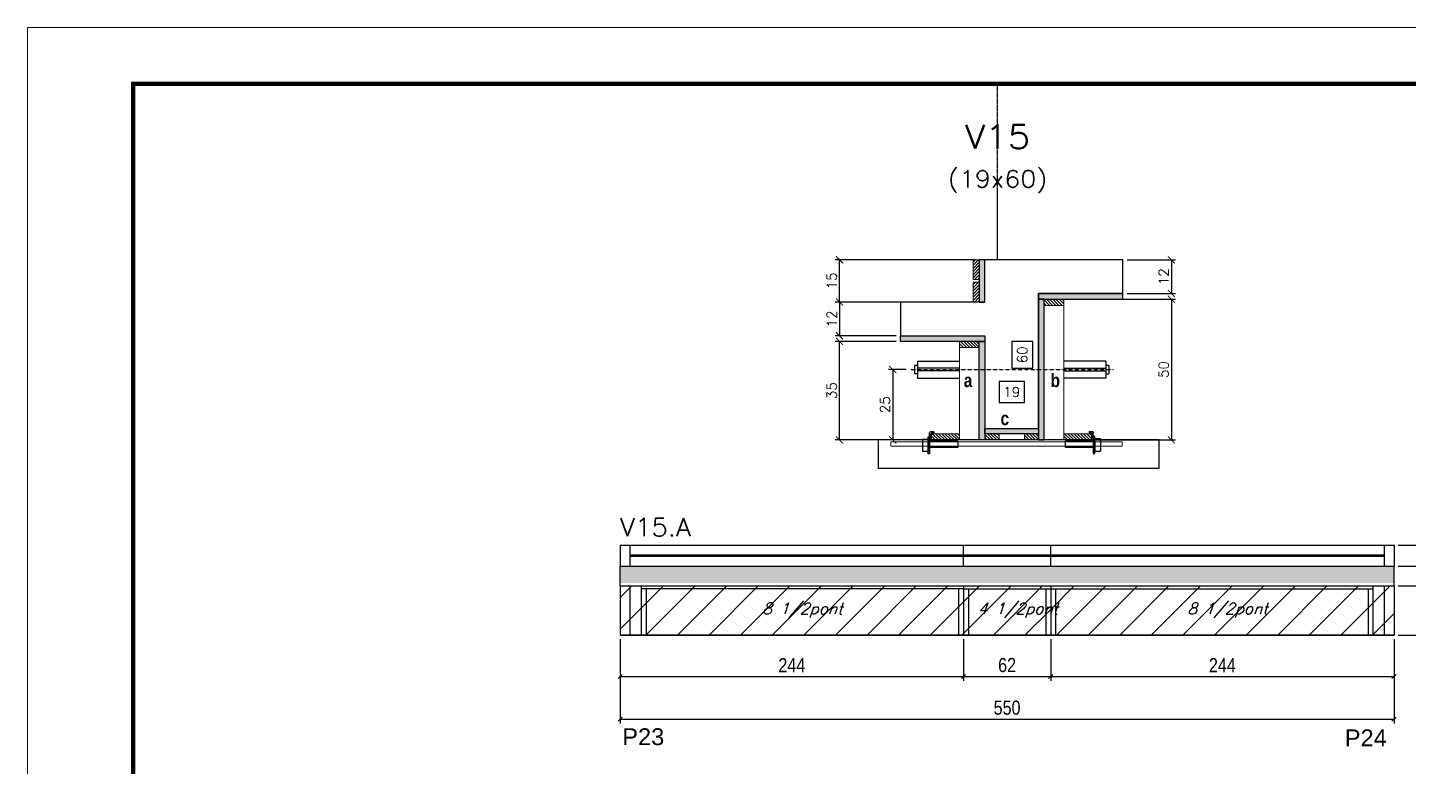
# Model space of a CAD drawing. Extents: x -10448 to -1189, y -11772 to 17235.
# Drawn here: x -8850 to -7868, y 10576 to 11101 of the extents above; entities that cross this region are included whole.
import ezdxf
from ezdxf.enums import TextEntityAlignment as Align

# ---------------------------------------------------------------- set-up
doc = ezdxf.new("R2010")
doc.units = 0
doc.linetypes.add('DASHED', pattern=[0.75, 0.5, -0.25])
doc.linetypes.add('HIDDEN', pattern=[0.375, 0.25, -0.125])
for name, color, linetype in [('5', 5, 'Continuous'), ('barrote', 251, 'Continuous'), ('COTA', 241, 'Continuous'), ('Cota Seção (2x)', 4, 'Continuous'), ('detalhes', 4, 'Continuous'), ('Painéis', 200, 'Continuous'), ('presilha', 1, 'Continuous'), ('Reaproveitamento', 251, 'Continuous'), ('SARR_2.2x7', 40, 'Continuous'), ('SARR_3.5x7', 81, 'Continuous'), ('TENSOR', 3, 'Continuous'), ('texto', 7, 'Continuous'), ('Texto de Titulo', 7, 'Continuous'), ('Texto Qtd Sarr', 242, 'Continuous')]:
    doc.layers.add(name, color=color, linetype=linetype)
for name, color, linetype, lineweight in [('CONCRETO', 251, 'Continuous', 25), ('Folhas', 255, 'Continuous', 9), ('Hachura', 251, 'Continuous', 9), ('Madeira', 126, 'Continuous', 18), ('SARRAFO DE PRESSAO', 251, 'DASHED', 9), ('SCO-___-LAJ', 2, 'Continuous', 0), ('Texto Seção', 7, 'Continuous', 15)]:
    doc.layers.add(name, color=color, linetype=linetype, lineweight=lineweight)
doc.styles.add('COTA TECNICA', font='techl___.ttf', dxfattribs={"height": 10})
doc.styles.add('COTA TECNICA-50', font='techl___.ttf', dxfattribs={"height": 9})
doc.styles.add('REGUA-120', font='ROMANS.shx', dxfattribs={"height": 15})
doc.styles.add('Romans', font='romans.shx')
doc.styles.get("Standard").update_dxf_attribs({"font": 'arial.ttf'})
doc.styles.add('TECNICA', font='techb___.ttf', dxfattribs={"height": 10})
doc.dimstyles.new('COTA PAINEL-50', dxfattribs={"dimtxt": 9, "dimasz": 3, "dimexe": 3, "dimexo": 3, "dimgap": 3, "dimtad": 1, "dimdec": 1, "dimzin": 12, "dimdsep": 46, "dimtxsty": 'COTA TECNICA-50', "dimblk1": 'OBLIQUE', "dimblk2": 'OBLIQUE', "dimsah": 1, "dimcen": 0.9, "dimclrd": 4, "dimclre": 4, "dimclrt": 240, "dimadec": 1, "dimazin": 3, "dimtfac": 1, "dimtdec": 1, "dimtmove": 0, "dimatfit": 3, "dimfxl": 1, "dimtolj": 1, "dimtzin": 12, "dimarcsym": 0})
doc.dimstyles.new('Cota Seção (2x)', dxfattribs={"dimtxt": 7, "dimasz": 5, "dimexe": 3, "dimexo": 3, "dimgap": 2, "dimtad": 3, "dimdec": 1, "dimlfac": 0.5, "dimzin": 12, "dimdsep": 46, "dimtxsty": 'Romans', "dimblk": 'ARCHTICK', "dimcen": 0, "dimclrd": 4, "dimclre": 4, "dimclrt": 1, "dimadec": 1, "dimazin": 3, "dimtfac": 1, "dimtdec": 1, "dimtmove": 0, "dimatfit": 3, "dimldrblk": 'OBLIQUE', "dimfxl": 1, "dimtolj": 1, "dimtzin": 12, "dimarcsym": 0})
doc.dimstyles.new('Cota Seção interna', dxfattribs={"dimtxt": 7, "dimasz": 6, "dimexe": 0.18, "dimexo": 2, "dimgap": -4, "dimtad": 3, "dimdec": 1, "dimlfac": 0.5, "dimzin": 12, "dimdsep": 46, "dimtxsty": 'Romans', "dimblk": 'ARCHTICK', "dimcen": 0.09, "dimse1": 1, "dimse2": 1, "dimsd1": 1, "dimsd2": 1, "dimclrd": 180, "dimclre": 5, "dimclrt": 1, "dimadec": 0, "dimazin": 3, "dimtfac": 1, "dimtdec": 1, "dimtofl": 0, "dimtmove": 0, "dimatfit": 3, "dimldrblk": 'ARCHTICK', "dimfxl": 1, "dimtolj": 1, "dimtzin": 0, "dimarcsym": 0})
doc.dimstyles.new('PAINEL', dxfattribs={"dimtxt": 10, "dimasz": 3, "dimexe": 3, "dimexo": 3, "dimgap": 3, "dimtad": 1, "dimdec": 1, "dimzin": 12, "dimdsep": 46, "dimtxsty": 'COTA TECNICA', "dimblk1": 'OBLIQUE', "dimblk2": 'OBLIQUE', "dimsah": 1, "dimcen": 0.9, "dimclrd": 4, "dimclre": 4, "dimclrt": 240, "dimadec": 1, "dimazin": 3, "dimtfac": 1, "dimtdec": 1, "dimtmove": 0, "dimatfit": 3, "dimfxl": 1, "dimtolj": 1, "dimtzin": 12, "dimarcsym": 0})
pattern_1 = [(45, (-139469.283, -18395.978), (-11.2253202, 11.2253202), [])]

# ---------------------------------------------------------------- blocks, each defined once
blk = doc.blocks.new('9999999999')
at = {"layer": 'Folhas'}
blk.add_lwpolyline([(98138.98, 34190.21), (99623.98, 34190.21), (99623.98, 35240.21), (98138.98, 35240.21)], close=True, dxfattribs=at)
at = {"layer": 'Folhas', "color": 30, "const_width": 3}
blk.add_lwpolyline([(98213.98, 34230.21), (99583.98, 34230.21), (99583.98, 35200.21), (98213.98, 35200.21)], close=True, dxfattribs=at)
blk = doc.blocks.new('titulo1')
at = {"layer": 'Defpoints', "color": 252, "linetype": 'HIDDEN', "ltscale": 2}
blk.add_line((0, 0), (0, 125), dxfattribs=at)
at = {"layer": 'Defpoints', "style": 'Romans', "oblique": 15}
blk.add_attdef('FOLHA', text='', height=10, dxfattribs=at).set_placement((0, 15.58), align=Align.MIDDLE_CENTER)
at = {"layer": 'Texto Qtd Sarr', "color": 3, "style": 'Romans', "oblique": 15}
for tag, height, p in [('TITULO', 17, (0, 71.45)), ('SEÇÃO', 12, (0, 41.55))]:
    blk.add_attdef(tag, text='', height=height, dxfattribs=at).set_placement(p, align=Align.MIDDLE_CENTER)
blk = doc.blocks.new('_Oblique')
at = {"color": 0, "linetype": 'ByBlock', "lineweight": -2}
blk.add_line((-0.5, -0.5), (0.5, 0.5), dxfattribs=at)
blk = doc.blocks.new('*D1457')
at = {"layer": 'COTA', "color": 4, "linetype": 'ByBlock', "lineweight": -2, "transparency": 16777216}
for p, q in [((-8428.68, 10666.66), (-8428.68, 10637.2)), ((-8184.68, 10666.66), (-8184.68, 10637.2)), ((-8428.68, 10640.2), (-8184.68, 10640.2))]:
    blk.add_line(p, q, dxfattribs=at)
at = {"layer": 'Defpoints', "color": 0, "linetype": 'ByBlock', "transparency": 16777216}
for p in [(-8428.68, 10669.66), (-8184.68, 10669.66), (-8184.68, 10640.2)]:
    blk.add_point(p, dxfattribs=at)
at = {"layer": 'COTA', "color": 4, "linetype": 'ByBlock', "lineweight": -2, "transparency": 16777216, "xscale": 3, "yscale": 3, "zscale": 3, "rotation": 180}
blk.add_blockref('_Oblique', (-8428.68, 10640.2), dxfattribs=at)
at = {"layer": 'COTA', "color": 4, "linetype": 'ByBlock', "lineweight": -2, "transparency": 16777216, "xscale": 3, "yscale": 3, "zscale": 3}
blk.add_blockref('_Oblique', (-8184.68, 10640.2), dxfattribs=at)
at = {"layer": 'COTA', "color": 240, "linetype": 'ByBlock', "transparency": 16777216, "insert": (-8306.68, 10648.27), "char_height": 10, "attachment_point": 5, "style": 'COTA TECNICA'}
blk.add_mtext('\\A1;244', dxfattribs=at)
blk = doc.blocks.new('*D1458')
at = {"layer": 'COTA', "color": 4, "linetype": 'ByBlock', "lineweight": -2, "transparency": 16777216}
for p, q in [((-8184.68, 10666.66), (-8184.68, 10637.2)), ((-8122.68, 10666.66), (-8122.68, 10637.2)), ((-8184.68, 10640.2), (-8122.68, 10640.2))]:
    blk.add_line(p, q, dxfattribs=at)
at = {"layer": 'Defpoints', "color": 0, "linetype": 'ByBlock', "transparency": 16777216}
for p in [(-8184.68, 10669.66), (-8122.68, 10669.66), (-8122.68, 10640.2)]:
    blk.add_point(p, dxfattribs=at)
at = {"layer": 'COTA', "color": 4, "linetype": 'ByBlock', "lineweight": -2, "transparency": 16777216, "xscale": 3, "yscale": 3, "zscale": 3, "rotation": 180}
blk.add_blockref('_Oblique', (-8184.68, 10640.2), dxfattribs=at)
at = {"layer": 'COTA', "color": 4, "linetype": 'ByBlock', "lineweight": -2, "transparency": 16777216, "xscale": 3, "yscale": 3, "zscale": 3}
blk.add_blockref('_Oblique', (-8122.68, 10640.2), dxfattribs=at)
at = {"layer": 'COTA', "color": 240, "linetype": 'ByBlock', "transparency": 16777216, "insert": (-8153.68, 10648.3), "char_height": 10, "attachment_point": 5, "style": 'COTA TECNICA'}
blk.add_mtext('\\A1;62', dxfattribs=at)
blk = doc.blocks.new('*D1459')
at = {"layer": 'COTA', "color": 4, "linetype": 'ByBlock', "lineweight": -2, "transparency": 16777216}
for p, q in [((-8122.68, 10666.66), (-8122.68, 10637.2)), ((-7878.68, 10666.66), (-7878.68, 10637.2)), ((-8122.68, 10640.2), (-7878.68, 10640.2))]:
    blk.add_line(p, q, dxfattribs=at)
at = {"layer": 'Defpoints', "color": 0, "linetype": 'ByBlock', "transparency": 16777216}
for p in [(-8122.68, 10669.66), (-7878.68, 10669.66), (-7878.68, 10640.2)]:
    blk.add_point(p, dxfattribs=at)
at = {"layer": 'COTA', "color": 4, "linetype": 'ByBlock', "lineweight": -2, "transparency": 16777216, "xscale": 3, "yscale": 3, "zscale": 3, "rotation": 180}
blk.add_blockref('_Oblique', (-8122.68, 10640.2), dxfattribs=at)
at = {"layer": 'COTA', "color": 4, "linetype": 'ByBlock', "lineweight": -2, "transparency": 16777216, "xscale": 3, "yscale": 3, "zscale": 3}
blk.add_blockref('_Oblique', (-7878.68, 10640.2), dxfattribs=at)
at = {"layer": 'COTA', "color": 240, "linetype": 'ByBlock', "transparency": 16777216, "insert": (-8000.68, 10648.27), "char_height": 10, "attachment_point": 5, "style": 'COTA TECNICA'}
blk.add_mtext('\\A1;244', dxfattribs=at)
blk = doc.blocks.new('*D384')
at = {"layer": 'COTA', "color": 4, "linetype": 'ByBlock', "lineweight": -2, "transparency": 16777216}
for p, q in [((-7875.68, 10733.66), (-7806.75, 10733.66)), ((-7809.75, 10733.66), (-7809.75, 10669.66)), ((-7875.68, 10669.66), (-7806.75, 10669.66))]:
    blk.add_line(p, q, dxfattribs=at)
at = {"layer": 'Defpoints', "color": 0, "linetype": 'ByBlock', "transparency": 16777216}
for p in [(-7878.68, 10733.66), (-7878.68, 10669.66), (-7809.75, 10669.66)]:
    blk.add_point(p, dxfattribs=at)
at = {"layer": 'COTA', "color": 4, "linetype": 'ByBlock', "lineweight": -2, "transparency": 16777216, "xscale": 3, "yscale": 3, "zscale": 3}
for p, rotation in [((-7809.75, 10733.66), 90), ((-7809.75, 10669.66), 270)]:
    blk.add_blockref('_Oblique', p, dxfattribs=dict(at, rotation=rotation))
at = {"layer": 'COTA', "color": 240, "linetype": 'ByBlock', "transparency": 16777216, "insert": (-7817.85, 10701.66), "char_height": 10, "attachment_point": 5, "rotation": 90, "style": 'COTA TECNICA'}
blk.add_mtext('\\A1;64', dxfattribs=at)
blk = doc.blocks.new('*D1467')
at = {"layer": 'COTA', "color": 4, "linetype": 'ByBlock', "lineweight": -2, "transparency": 16777216}
for p, q in [((-7875.68, 10718.66), (-7828.74, 10718.66)), ((-7831.74, 10704.66), (-7831.74, 10718.66)), ((-7875.68, 10704.66), (-7828.74, 10704.66))]:
    blk.add_line(p, q, dxfattribs=at)
at = {"layer": 'Defpoints', "color": 0, "linetype": 'ByBlock', "transparency": 16777216}
for p in [(-7878.68, 10718.66), (-7831.74, 10718.66), (-7878.68, 10704.66)]:
    blk.add_point(p, dxfattribs=at)
at = {"layer": 'COTA', "color": 4, "linetype": 'ByBlock', "lineweight": -2, "transparency": 16777216, "xscale": 3, "yscale": 3, "zscale": 3}
for p, rotation in [((-7831.74, 10718.66), 90), ((-7831.74, 10704.66), 270)]:
    blk.add_blockref('_Oblique', p, dxfattribs=dict(at, rotation=rotation))
at = {"layer": 'COTA', "color": 240, "linetype": 'ByBlock', "transparency": 16777216, "insert": (-7839.81, 10711.66), "char_height": 10, "attachment_point": 5, "rotation": 90, "style": 'COTA TECNICA'}
blk.add_mtext('\\A1;14', dxfattribs=at)
blk = doc.blocks.new('_ArchTick')
at = {"color": 0, "linetype": 'ByBlock', "const_width": 0.15}
blk.add_lwpolyline([(-0.5, -0.5), (0.5, 0.5)], dxfattribs=at)
blk = doc.blocks.new('*D387')
at = {"layer": 'COTA', "color": 4, "lineweight": -2, "transparency": 16777216}
for p, q in [((-8232.41, 10906.35), (-8275.78, 10906.35)), ((-8272.78, 10906.35), (-8272.78, 10882.35)), ((-8232.41, 10882.35), (-8275.78, 10882.35))]:
    blk.add_line(p, q, dxfattribs=at)
at = {"layer": 'Defpoints', "color": 0, "transparency": 16777216}
for p in [(-8229.41, 10906.35), (-8272.78, 10882.35), (-8229.41, 10882.35)]:
    blk.add_point(p, dxfattribs=at)
at = {"layer": 'COTA', "color": 4, "lineweight": -2, "transparency": 16777216, "xscale": 5, "yscale": 5, "zscale": 5}
for p, rotation in [((-8272.78, 10906.35), 90), ((-8272.78, 10882.35), 270)]:
    blk.add_blockref('_ArchTick', p, dxfattribs=dict(at, rotation=rotation))
at = {"layer": 'COTA', "color": 1, "transparency": 16777216, "insert": (-8278.28, 10894.35), "char_height": 7, "attachment_point": 5, "rotation": 90, "style": 'Romans'}
blk.add_mtext('\\A1;12', dxfattribs=at)
blk = doc.blocks.new('*D388')
at = {"layer": 'COTA', "color": 4, "lineweight": -2, "transparency": 16777216}
for p, q in [((-8232.41, 10878.35), (-8275.78, 10878.35)), ((-8272.78, 10808.35), (-8272.78, 10878.35)), ((-8210.41, 10808.35), (-8275.78, 10808.35))]:
    blk.add_line(p, q, dxfattribs=at)
at = {"layer": 'Defpoints', "color": 0, "transparency": 16777216}
for p in [(-8272.78, 10878.35), (-8229.41, 10878.35), (-8207.41, 10808.35)]:
    blk.add_point(p, dxfattribs=at)
at = {"layer": 'COTA', "color": 4, "lineweight": -2, "transparency": 16777216, "xscale": 5, "yscale": 5, "zscale": 5}
for p, rotation in [((-8272.78, 10878.35), 90), ((-8272.78, 10808.35), 270)]:
    blk.add_blockref('_ArchTick', p, dxfattribs=dict(at, rotation=rotation))
at = {"layer": 'COTA', "color": 1, "transparency": 16777216, "insert": (-8278.28, 10843.35), "char_height": 7, "attachment_point": 5, "rotation": 90, "style": 'Romans'}
blk.add_mtext('\\A1;35', dxfattribs=at)
blk = doc.blocks.new('*D409')
at = {"layer": 'Cota Seção (2x)', "color": 180, "lineweight": -2, "transparency": 16777216}
for p, q in [((-8135.41, 10878.32), (-8150.41, 10878.32)), ((-8150.41, 10878.32), (-8150.41, 10859.32)), ((-8135.41, 10859.32), (-8135.41, 10878.32)), ((-8150.41, 10859.32), (-8135.41, 10859.32))]:
    blk.add_line(p, q, dxfattribs=at)
at = {"layer": 'Defpoints', "color": 0, "transparency": 16777216}
for p in [(-8169.41, 10936.35), (-8131.41, 10936.35), (-8169.41, 10816.35)]:
    blk.add_point(p, dxfattribs=at)
at = {"layer": 'Cota Seção (2x)', "color": 1, "transparency": 16777216, "insert": (-8142.91, 10868.82), "char_height": 7, "attachment_point": 5, "rotation": 90, "style": 'Romans'}
blk.add_mtext('\\A1;60', dxfattribs=at)
blk = doc.blocks.new('*D410')
at = {"layer": 'COTA', "color": 4, "lineweight": -2, "transparency": 16777216}
for p, q in [((-8110.41, 10908.35), (-8033.95, 10908.35)), ((-8036.95, 10908.35), (-8036.95, 10808.35)), ((-8090.41, 10808.35), (-8033.95, 10808.35))]:
    blk.add_line(p, q, dxfattribs=at)
at = {"layer": 'Defpoints', "color": 0, "transparency": 16777216}
for p in [(-8113.41, 10908.35), (-8093.41, 10808.35), (-8036.95, 10808.35)]:
    blk.add_point(p, dxfattribs=at)
at = {"layer": 'COTA', "color": 4, "lineweight": -2, "transparency": 16777216, "xscale": 5, "yscale": 5, "zscale": 5}
for p, rotation in [((-8036.95, 10908.35), 90), ((-8036.95, 10808.35), 270)]:
    blk.add_blockref('_ArchTick', p, dxfattribs=dict(at, rotation=rotation))
at = {"layer": 'COTA', "color": 1, "transparency": 16777216, "insert": (-8042.45, 10858.35), "char_height": 7, "attachment_point": 5, "rotation": 90, "style": 'Romans'}
blk.add_mtext('\\A1;50', dxfattribs=at)
blk = doc.blocks.new('PRESILHA METÁLICA 1')
at = {"layer": 'presilha'}
for p, q in [((6, 15.5), (7.5, 15.5)), ((6, -2.5), (6, 15.5)), ((7.5, 10.6), (7.5, 19.9)), ((7.5, 15.5), (7.5, -2.5)), ((12, 21), (8.6, 21)), ((9, 11.6), (9, 18.9)), ((12, 19.5), (9.6, 19.5)), ((12, 21), (12, 19.5)), ((0, 13), (6, 13)), ((0, 13), (0, 0)), ((6, 0), (0, 0)), ((6, 13), (6, 0)), ((37.5, 4.1), (7.5, 4.1)), ((37.5, 11), (9.6, 11)), ((37.5, 11), (37.5, 4.1)), ((7.5, -2.5), (6, -2.5))]:
    blk.add_line(p, q, dxfattribs=at)
for centre, radius, start, end in [((8.6, 19.9), 1.14, 90, 180), ((9.6, 18.9), 0.57, 90, 180), ((9.6, 11.6), 0.57, 180, 270)]:
    blk.add_arc(centre, radius, start, end, dxfattribs=at)
blk = doc.blocks.new('*D1479')
at = {"layer": 'COTA', "color": 4, "lineweight": -2, "transparency": 16777216}
for p, q in [((-8225.41, 10858.35), (-8237.94, 10858.35)), ((-8234.94, 10858.35), (-8234.94, 10808.35)), ((-8218.52, 10808.35), (-8237.94, 10808.35))]:
    blk.add_line(p, q, dxfattribs=at)
at = {"layer": 'Defpoints', "color": 0, "transparency": 16777216}
for p in [(-8222.41, 10858.35), (-8234.94, 10808.35), (-8215.52, 10808.35)]:
    blk.add_point(p, dxfattribs=at)
at = {"layer": 'COTA', "color": 4, "lineweight": -2, "transparency": 16777216, "xscale": 5, "yscale": 5, "zscale": 5}
for p, rotation in [((-8234.94, 10858.35), 90), ((-8234.94, 10808.35), 270)]:
    blk.add_blockref('_ArchTick', p, dxfattribs=dict(at, rotation=rotation))
at = {"layer": 'COTA', "color": 1, "transparency": 16777216, "insert": (-8240.44, 10833.35), "char_height": 7, "attachment_point": 5, "rotation": 90, "style": 'Romans'}
blk.add_mtext('\\A1;25', dxfattribs=at)
blk = doc.blocks.new('*D1480')
at = {"layer": 'COTA', "color": 4, "lineweight": -2, "transparency": 16777216}
for p, q in [((-8068.41, 10936.35), (-8033.95, 10936.35)), ((-8036.95, 10936.35), (-8036.95, 10912.35)), ((-8068.41, 10912.35), (-8033.95, 10912.35))]:
    blk.add_line(p, q, dxfattribs=at)
at = {"layer": 'Defpoints', "color": 0, "transparency": 16777216}
for p in [(-8071.41, 10936.35), (-8071.41, 10912.35), (-8036.95, 10912.35)]:
    blk.add_point(p, dxfattribs=at)
at = {"layer": 'COTA', "color": 4, "lineweight": -2, "transparency": 16777216, "xscale": 5, "yscale": 5, "zscale": 5}
for p, rotation in [((-8036.95, 10936.35), 90), ((-8036.95, 10912.35), 270)]:
    blk.add_blockref('_ArchTick', p, dxfattribs=dict(at, rotation=rotation))
at = {"layer": 'COTA', "color": 1, "transparency": 16777216, "insert": (-8042.45, 10924.35), "char_height": 7, "attachment_point": 5, "rotation": 90, "style": 'Romans'}
blk.add_mtext('\\A1;12', dxfattribs=at)
blk = doc.blocks.new('*D1481')
at = {"layer": 'Cota Seção (2x)', "color": 180, "lineweight": -2, "transparency": 16777216}
for p, q in [((-8141.41, 10849.9), (-8159.41, 10849.9)), ((-8159.41, 10849.9), (-8159.41, 10834.9)), ((-8141.41, 10834.9), (-8141.41, 10849.9)), ((-8159.41, 10834.9), (-8141.41, 10834.9))]:
    blk.add_line(p, q, dxfattribs=at)
at = {"layer": 'Defpoints', "color": 0, "transparency": 16777216}
for p in [(-8169.41, 10830.9), (-8169.41, 10816.35), (-8131.41, 10816.35)]:
    blk.add_point(p, dxfattribs=at)
at = {"layer": 'Cota Seção (2x)', "color": 1, "transparency": 16777216, "insert": (-8150.41, 10842.4), "char_height": 7, "attachment_point": 5, "style": 'Romans'}
blk.add_mtext('\\A1;19', dxfattribs=at)
blk = doc.blocks.new('*D411')
at = {"layer": 'COTA', "color": 4, "linetype": 'ByBlock', "lineweight": -2, "transparency": 16777216}
for p, q in [((-7875.68, 10704.66), (-7828.74, 10704.66)), ((-7831.74, 10704.66), (-7831.74, 10669.66)), ((-7875.68, 10669.66), (-7828.74, 10669.66))]:
    blk.add_line(p, q, dxfattribs=at)
at = {"layer": 'Defpoints', "color": 0, "linetype": 'ByBlock', "transparency": 16777216}
for p in [(-7878.68, 10704.66), (-7878.68, 10669.66), (-7831.74, 10669.66)]:
    blk.add_point(p, dxfattribs=at)
at = {"layer": 'COTA', "color": 4, "linetype": 'ByBlock', "lineweight": -2, "transparency": 16777216, "xscale": 3, "yscale": 3, "zscale": 3}
for p, rotation in [((-7831.74, 10704.66), 90), ((-7831.74, 10669.66), 270)]:
    blk.add_blockref('_Oblique', p, dxfattribs=dict(at, rotation=rotation))
at = {"layer": 'COTA', "color": 240, "linetype": 'ByBlock', "transparency": 16777216, "insert": (-7839.96, 10687.16), "char_height": 10, "attachment_point": 5, "rotation": 90, "style": 'COTA TECNICA'}
blk.add_mtext('\\A1;35', dxfattribs=at)
blk = doc.blocks.new('*D412')
at = {"layer": 'COTA', "color": 4, "linetype": 'ByBlock', "lineweight": -2, "transparency": 16777216}
for p, q in [((-8428.68, 10666.66), (-8428.68, 10606.91)), ((-7878.68, 10666.66), (-7878.68, 10606.91)), ((-8428.68, 10609.91), (-7878.68, 10609.91))]:
    blk.add_line(p, q, dxfattribs=at)
at = {"layer": 'Defpoints', "color": 0, "linetype": 'ByBlock', "transparency": 16777216}
for p in [(-8428.68, 10669.66), (-7878.68, 10669.66), (-7878.68, 10609.91)]:
    blk.add_point(p, dxfattribs=at)
at = {"layer": 'COTA', "color": 4, "linetype": 'ByBlock', "lineweight": -2, "transparency": 16777216, "xscale": 3, "yscale": 3, "zscale": 3, "rotation": 180}
blk.add_blockref('_Oblique', (-8428.68, 10609.91), dxfattribs=at)
at = {"layer": 'COTA', "color": 4, "linetype": 'ByBlock', "lineweight": -2, "transparency": 16777216, "xscale": 3, "yscale": 3, "zscale": 3}
blk.add_blockref('_Oblique', (-7878.68, 10609.91), dxfattribs=at)
at = {"layer": 'COTA', "color": 240, "linetype": 'ByBlock', "transparency": 16777216, "insert": (-8153.68, 10618.02), "char_height": 10, "attachment_point": 5, "style": 'COTA TECNICA'}
blk.add_mtext('\\A1;550', dxfattribs=at)
blk = doc.blocks.new('*D1482')
at = {"layer": 'COTA', "color": 4, "lineweight": -2, "transparency": 16777216}
for p, q in [((-8176.41, 10936.35), (-8275.78, 10936.35)), ((-8272.78, 10906.35), (-8272.78, 10936.35)), ((-8176.41, 10906.35), (-8275.78, 10906.35))]:
    blk.add_line(p, q, dxfattribs=at)
at = {"layer": 'Defpoints', "color": 0, "transparency": 16777216}
for p in [(-8272.78, 10936.35), (-8173.41, 10936.35), (-8173.41, 10906.35)]:
    blk.add_point(p, dxfattribs=at)
at = {"layer": 'COTA', "color": 4, "lineweight": -2, "transparency": 16777216, "xscale": 5, "yscale": 5, "zscale": 5}
for p, rotation in [((-8272.78, 10936.35), 90), ((-8272.78, 10906.35), 270)]:
    blk.add_blockref('_ArchTick', p, dxfattribs=dict(at, rotation=rotation))
at = {"layer": 'COTA', "color": 1, "transparency": 16777216, "insert": (-8278.28, 10921.35), "char_height": 7, "attachment_point": 5, "rotation": 90, "style": 'Romans'}
blk.add_mtext('\\A1;15', dxfattribs=at)
blk = doc.blocks.new('*D1483')
at = {"layer": 'COTA', "color": 4, "linetype": 'ByBlock', "lineweight": -2, "transparency": 16777216}
for p, q in [((-7875.68, 10733.66), (-7828.74, 10733.66)), ((-7831.74, 10718.66), (-7831.74, 10733.66)), ((-7875.68, 10718.66), (-7828.74, 10718.66))]:
    blk.add_line(p, q, dxfattribs=at)
at = {"layer": 'Defpoints', "color": 0, "linetype": 'ByBlock', "transparency": 16777216}
for p in [(-7878.68, 10733.66), (-7831.74, 10733.66), (-7878.68, 10718.66)]:
    blk.add_point(p, dxfattribs=at)
at = {"layer": 'COTA', "color": 4, "linetype": 'ByBlock', "lineweight": -2, "transparency": 16777216, "xscale": 3, "yscale": 3, "zscale": 3}
for p, rotation in [((-7831.74, 10733.66), 90), ((-7831.74, 10718.66), 270)]:
    blk.add_blockref('_Oblique', p, dxfattribs=dict(at, rotation=rotation))
at = {"layer": 'COTA', "color": 240, "linetype": 'ByBlock', "transparency": 16777216, "insert": (-7839.34, 10726.16), "char_height": 9, "attachment_point": 5, "rotation": 90, "style": 'COTA TECNICA-50'}
blk.add_mtext('\\A1;15', dxfattribs=at)

msp = doc.modelspace()

# ---------------------------------------------------------------- hatches: boundary and pattern name
at = {"layer": 'COTA', "linetype": 'ByBlock'}
h = msp.add_hatch(dxfattribs=at)
h.set_pattern_fill('AR-CONC', color=256, scale=0.03)
h.set_pattern_definition([(50, (-138016.6617, -19762.2436), (5.46554007, -0.47817257), [0.5715, -6.2865]), (355, (-138016.6617, -19762.2436), (-1.05730264, 5.73170536), [0.4572, -5.02921753]), (100.4514447, (-138016.206, -19762.2834), (4.40823741, 5.25353256), [0.48570026, -5.34270734]), (46.1842, (-138016.662, -19760.7196), (8.13237123, -1.26126984), [0.85725, -9.42975]), (96.6355576, (-138015.984, -19760.825), (7.122124, 7.42278374), [0.7285507, -8.01406824]), (351.184151, (-138016.662, -19760.7196), (7.122124, 7.42278374), [0.685799, -7.54379196]), (21, (-138015.8997, -19761.1006), (4.54843174, -3.06795595), [0.5715, -6.2865]), (326, (-138015.8997, -19761.1006), (1.85406085, 5.52563898), [0.4572, -5.0292]), (71.451445, (-138015.5206, -19761.356), (6.40249258, 2.45768307), [0.48570026, -5.34269813]), (37.5, (-138016.6617, -19762.2436), (0.092658098, 2.536651166), [0, -4.96824, 0, -5.1054, 0, -5.04825]), (7.5, (-138016.6617, -19762.2436), (2.004589875, 3.005417245), [0, -2.91084, 0, -4.85394, 0, -1.92405]), (327.5, (-138018.361, -19762.2436), (4.067717855, -0.17186232), [0, -1.905, 0, -5.9436, 0, -7.8867]), (317.5, (-138019.123, -19762.2436), (4.44387544, 0.76279473), [0, -2.4765, 0, -3.94716, 0, -5.6007])])
h.paths.add_polyline_path([(-8428.68, 10718.66), (-8428.68, 10706.66), (-7878.68, 10706.66), (-7878.68, 10718.66)])
at = {"layer": 'Hachura'}
h = msp.add_hatch(dxfattribs=at)
h.set_pattern_fill('ANSI31', color=256, scale=0.5, angle=180, style=0)
h.set_pattern_definition([(225, (-16658.6535, -12132.2681), (1.12253202, -1.12253202), [])])
h.paths.add_polyline_path([(-8173.41, 10922.35), (-8177.81, 10922.35), (-8177.81, 10936.35), (-8173.41, 10936.35)])
h = msp.add_hatch(color=256, dxfattribs=at)
h.dxf.hatch_style = 1
h.paths.add_polyline_path([(-8169.41, 10936.35), (-8173.41, 10936.35), (-8173.41, 10906.35), (-8169.41, 10906.35)])
h = msp.add_hatch(dxfattribs=at)
h.set_pattern_fill('ANSI31', color=256, scale=0.5, angle=180, style=0)
h.set_pattern_definition([(225, (-16658.6535, -12148.2681), (1.12253202, -1.12253202), [])])
h.paths.add_polyline_path([(-8173.41, 10906.35), (-8177.81, 10906.35), (-8177.81, 10920.35), (-8173.41, 10920.35)])
h = msp.add_hatch(color=256, dxfattribs=at)
h.dxf.hatch_style = 1
h.paths.add_polyline_path([(-8071.41, 10908.35), (-8071.41, 10912.35), (-8131.41, 10912.35), (-8131.41, 10908.35)])
h = msp.add_hatch(color=256, dxfattribs=at)
h.dxf.hatch_style = 1
h.paths.add_polyline_path([(-8127.41, 10908.35), (-8131.41, 10908.35), (-8131.41, 10808.35), (-8127.41, 10808.35)])
h = msp.add_hatch(dxfattribs=at)
h.set_pattern_fill('ANSI31', color=256, scale=0.5, angle=270, style=0)
h.set_pattern_definition([(315, (14941.2104, 2423.1083), (1.12253202, 1.12253202), [])])
h.paths.add_polyline_path([(-8113.41, 10908.35), (-8113.41, 10903.95), (-8127.41, 10903.95), (-8127.41, 10908.35)])
h = msp.add_hatch(color=256, dxfattribs=at)
h.dxf.hatch_style = 1
h.paths.add_polyline_path([(-8229.41, 10878.35), (-8229.41, 10882.35), (-8169.41, 10882.35), (-8169.41, 10878.35)])
h = msp.add_hatch(dxfattribs=at)
h.set_pattern_fill('ANSI31', color=256, scale=0.5, angle=90, style=0)
h.set_pattern_definition([(135, (-31038.0299, 19181.5958), (-1.12253202, -1.12253202), [])])
h.paths.add_polyline_path([(-8187.41, 10878.35), (-8187.41, 10873.95), (-8173.41, 10873.95), (-8173.41, 10878.35)])
h = msp.add_hatch(color=256, dxfattribs=at)
h.dxf.hatch_style = 1
h.paths.add_polyline_path([(-8173.41, 10878.35), (-8169.41, 10878.35), (-8169.41, 10808.35), (-8173.41, 10808.35)])
h = msp.add_hatch(color=256, dxfattribs=at)
h.dxf.hatch_style = 1
h.paths.add_polyline_path([(-8169.41, 10812.75), (-8169.41, 10816.35), (-8131.41, 10816.35), (-8131.41, 10812.75)])
h = msp.add_hatch(dxfattribs=at)
h.set_pattern_fill('ANSI31', color=256, scale=0.5, angle=270, style=0)
h.set_pattern_definition([(315, (14777.2104, 2578.7083), (1.12253202, 1.12253202), [])])
h.paths.add_polyline_path([(-8207.41, 10808.35), (-8207.41, 10812.75), (-8187.41, 10812.75), (-8187.41, 10808.35)])
h = msp.add_hatch(dxfattribs=at)
h.set_pattern_fill('ANSI31', color=256, scale=0.5, angle=270, style=0)
h.set_pattern_definition([(315, (14787.2104, 2578.7083), (1.12253202, 1.12253202), [])])
h.paths.add_polyline_path([(-8169.41, 10808.35), (-8169.41, 10812.75), (-8159.41, 10812.75), (-8159.41, 10808.35)])
h = msp.add_hatch(dxfattribs=at)
h.set_pattern_fill('ANSI31', color=256, scale=0.5, angle=270, style=0)
h.set_pattern_definition([(315, (14763.2104, 2578.7083), (1.12253202, 1.12253202), [])])
h.paths.add_polyline_path([(-8141.41, 10808.35), (-8141.41, 10812.75), (-8131.41, 10812.75), (-8131.41, 10808.35)])
h = msp.add_hatch(dxfattribs=at)
h.set_pattern_fill('ANSI31', color=256, scale=0.5, angle=270, style=0)
h.set_pattern_definition([(315, (14797.2104, 2578.7083), (1.12253202, 1.12253202), [])])
h.paths.add_polyline_path([(-8093.41, 10808.35), (-8093.41, 10812.75), (-8113.41, 10812.75), (-8113.41, 10808.35)])
at = {"layer": 'Reaproveitamento', "linetype": 'ByBlock'}
h = msp.add_hatch(dxfattribs=at)
h.set_pattern_fill('ANSI31', color=256, scale=5)
h.set_pattern_definition(pattern_1)
h.paths.add_polyline_path([(-8428.68, 10704.66), (-8428.68, 10669.66), (-8184.68, 10669.66), (-8184.68, 10704.66)])
h = msp.add_hatch(dxfattribs=at)
h.set_pattern_fill('ANSI31', color=256, scale=5)
h.set_pattern_definition(pattern_1)
h.paths.add_polyline_path([(-8122.68, 10669.66), (-8122.68, 10704.66), (-8184.68, 10704.66), (-8184.68, 10669.66)])
h = msp.add_hatch(dxfattribs=at)
h.set_pattern_fill('ANSI31', color=256, scale=5)
h.set_pattern_definition(pattern_1)
h.paths.add_polyline_path([(-7878.68, 10669.66), (-7878.68, 10704.66), (-8122.68, 10704.66), (-8122.68, 10669.66)])

# ---------------------------------------------------------------- linework, layer by layer
at = {"ltscale": 3}
for p, q in [((-8217.41, 10864.35), (-8217.41, 10852.35)), ((-8217.41, 10864.35), (-8187.41, 10864.35)), ((-8083.41, 10864.35), (-8113.41, 10864.35)), ((-8083.41, 10864.35), (-8083.41, 10852.35)), ((-8219.41, 10861.35), (-8219.41, 10855.35)), ((-8217.41, 10861.35), (-8219.41, 10861.35)), ((-8217.41, 10855.35), (-8219.41, 10855.35)), ((-8187.41, 10859.35), (-8217.41, 10859.35)), ((-8187.41, 10857.35), (-8217.41, 10857.35)), ((-8113.41, 10859.35), (-8083.41, 10859.35)), ((-8113.41, 10857.35), (-8083.41, 10857.35)), ((-8081.41, 10861.35), (-8083.41, 10861.35)), ((-8083.41, 10855.35), (-8081.41, 10855.35)), ((-8081.41, 10861.35), (-8081.41, 10855.35)), ((-8217.41, 10852.35), (-8187.41, 10852.35)), ((-8083.41, 10852.35), (-8113.41, 10852.35))]:
    msp.add_line(p, q, dxfattribs=at)
at = {"layer": 'barrote'}
msp.add_lwpolyline([(-8245.26, 10788.35), (-8045.68, 10788.35), (-8045.68, 10808.35), (-8245.26, 10808.35)], close=True, dxfattribs=at)
at = {"layer": 'CONCRETO'}
for points in [[(-8071.41, 10912.35), (-8071.41, 10936.35), (-8169.41, 10936.35)], [(-8169.41, 10906.35), (-8229.41, 10906.35), (-8229.41, 10882.35), (-8169.41, 10882.35), (-8169.41, 10816.35), (-8131.41, 10816.35), (-8131.41, 10902.35), (-8131.41, 10912.35), (-8071.41, 10912.35)]]:
    msp.add_lwpolyline(points, dxfattribs=at)
at = {"layer": 'COTA', "linetype": 'ByBlock'}
for p, q in [((-8428.68, 10704.66), (-8428.68, 10718.66)), ((-7878.68, 10704.66), (-7878.68, 10718.66))]:
    msp.add_line(p, q, dxfattribs=at)
at = {"layer": 'Madeira'}
for points in [[(-8173.41, 10922.35), (-8177.81, 10922.35), (-8177.81, 10936.35), (-8173.41, 10936.35)], [(-8173.41, 10906.35), (-8177.81, 10906.35), (-8177.81, 10920.35), (-8173.41, 10920.35)], [(-8113.41, 10908.35), (-8113.41, 10903.95), (-8127.41, 10903.95), (-8127.41, 10908.35)], [(-8113.41, 10908.35), (-8127.41, 10908.35), (-8127.41, 10808.35), (-8113.41, 10808.35)], [(-8187.41, 10878.35), (-8187.41, 10873.95), (-8173.41, 10873.95), (-8173.41, 10878.35)], [(-8187.41, 10808.35), (-8173.41, 10808.35), (-8173.41, 10878.35), (-8187.41, 10878.35)], [(-8207.41, 10808.35), (-8207.41, 10812.75), (-8187.41, 10812.75), (-8187.41, 10808.35)], [(-8169.41, 10808.35), (-8169.41, 10812.75), (-8159.41, 10812.75), (-8159.41, 10808.35)], [(-8141.41, 10808.35), (-8141.41, 10812.75), (-8131.41, 10812.75), (-8131.41, 10808.35)], [(-8093.41, 10808.35), (-8093.41, 10812.75), (-8113.41, 10812.75), (-8113.41, 10808.35)]]:
    msp.add_lwpolyline(points, close=True, dxfattribs=at)
at = {"layer": 'Painéis'}
for p, q in [((-8428.68, 10733.66), (-7878.68, 10733.66)), ((-8428.68, 10718.66), (-7878.68, 10718.66)), ((-8428.68, 10704.66), (-7878.68, 10704.66)), ((-8428.68, 10704.66), (-8428.68, 10669.66)), ((-8428.68, 10704.66), (-7878.68, 10704.66)), ((-8184.68, 10704.66), (-8184.68, 10669.66)), ((-8122.68, 10704.66), (-8122.68, 10669.66)), ((-7878.68, 10704.66), (-7878.68, 10669.66)), ((-7878.68, 10669.66), (-8428.68, 10669.66)), ((-8428.68, 10669.66), (-7878.68, 10669.66))]:
    msp.add_line(p, q, dxfattribs=at)
at = {"layer": 'Painéis', "linetype": 'ByBlock'}
for p, q in [((-8428.68, 10733.66), (-8428.68, 10718.66)), ((-8184.68, 10718.66), (-8184.68, 10733.66)), ((-8122.68, 10718.66), (-8122.68, 10733.66)), ((-7878.68, 10733.66), (-7878.68, 10718.66))]:
    msp.add_line(p, q, dxfattribs=at)
at = {"layer": 'Painéis'}
for points in [[(-8169.41, 10936.35), (-8173.41, 10936.35), (-8173.41, 10906.35), (-8169.41, 10906.35)], [(-8071.41, 10908.35), (-8071.41, 10912.35), (-8131.41, 10912.35), (-8131.41, 10908.35)], [(-8127.41, 10908.35), (-8131.41, 10908.35), (-8131.41, 10808.35), (-8127.41, 10808.35)], [(-8229.41, 10878.35), (-8229.41, 10882.35), (-8169.41, 10882.35), (-8169.41, 10878.35)], [(-8173.41, 10878.35), (-8169.41, 10878.35), (-8169.41, 10808.35), (-8173.41, 10808.35)], [(-8169.41, 10812.75), (-8169.41, 10816.35), (-8131.41, 10816.35), (-8131.41, 10812.75)]]:
    msp.add_lwpolyline(points, close=True, dxfattribs=at)
at = {"layer": 'SARR_2.2x7', "linetype": 'Continuous'}
for p, q in [((-8421.68, 10733.66), (-8421.68, 10718.66)), ((-8421.68, 10726.66), (-8184.68, 10726.66)), ((-8421.68, 10725.66), (-8184.68, 10725.66)), ((-8184.68, 10726.66), (-8122.68, 10726.66)), ((-8184.68, 10725.66), (-8122.68, 10725.66)), ((-8122.68, 10726.66), (-7885.68, 10726.66)), ((-8122.68, 10725.66), (-7885.68, 10725.66)), ((-7885.68, 10733.66), (-7885.68, 10718.66)), ((-8421.68, 10704.66), (-8421.68, 10669.66)), ((-8184.68, 10702.46), (-8413.68, 10702.46)), ((-8184.68, 10702.46), (-8122.68, 10702.46)), ((-8122.68, 10702.46), (-7893.68, 10702.46)), ((-7885.68, 10704.66), (-7885.68, 10669.66))]:
    msp.add_line(p, q, dxfattribs=at)
at = {"layer": 'SARR_3.5x7'}
for p, q in [((-8413.68, 10704.66), (-8413.68, 10669.66)), ((-8410.18, 10702.46), (-8410.18, 10669.66)), ((-8188.18, 10702.46), (-8188.18, 10669.66)), ((-8181.18, 10702.46), (-8181.18, 10669.66)), ((-8126.18, 10702.46), (-8126.18, 10669.66)), ((-8119.18, 10702.46), (-8119.18, 10669.66)), ((-7897.18, 10702.46), (-7897.18, 10669.66)), ((-7893.68, 10704.66), (-7893.68, 10669.66))]:
    msp.add_line(p, q, dxfattribs=at)
at = {"layer": 'SCO-___-LAJ', "color": 1}
msp.add_lwpolyline([(-8236.26, 10807.02), (-8071.82, 10807.02), (-8071.82, 10803.82), (-8236.26, 10803.82)], close=True, dxfattribs=at)
at = {"layer": 'TENSOR', "linetype": 'HIDDEN', "ltscale": 0.5}
msp.add_line((-8222.41, 10858.35), (-8078.11, 10858.35), dxfattribs=at)

# ---------------------------------------------------------------- block references
at = {"layer": 'presilha', "yscale": 0.6666666666666666, "zscale": 0.6666666666666666}
for p, xscale in [((-8213.79, 10800.13), 0.6666666666666666), ((-8087.41, 10800.39), -0.6666666666666666)]:
    msp.add_blockref('PRESILHA METÁLICA 1', p, dxfattribs=dict(at, xscale=xscale))
at = {"layer": 'SARRAFO DE PRESSAO', "color": 6, "linetype": 'ByBlock'}
msp.add_blockref('9999999999', (-106988.76, -24138.85), dxfattribs=at)
at = {"layer": 'Texto Seção'}
ref = msp.add_blockref('titulo1', (-8160.41, 10936.35), dxfattribs=at)
ref.add_attrib('TITULO', 'V15', dxfattribs={"layer": 'Texto de Titulo', "color": 7, "height": 17, "style": 'Romans', "width": 1.1}).set_placement((-8160.41, 11023.85), align=Align.MIDDLE_CENTER)
ref.add_attrib('SEÇÃO', '(19x60)', dxfattribs={"layer": 'Texto de Titulo', "color": 7, "height": 12, "style": 'Romans', "width": 1.1}).set_placement((-8160.41, 10993.85), align=Align.MIDDLE_CENTER)

# ---------------------------------------------------------------- texts
at = {"layer": '5', "linetype": 'Continuous'}
for s, p in [('P23', (-8427.15, 10591.43)), ('P24', (-7913.66, 10590.6))]:
    msp.add_text(s, height=12, rotation=0.00004, dxfattribs=at).set_placement(p)
at = {"layer": 'detalhes', "style": 'TECNICA'}
for s, p in [('a', (-8184.46, 10845.89)), ('b', (-8122.78, 10845.88)), ('c', (-8158.33, 10818.85))]:
    msp.add_text(s, height=9.6, dxfattribs=at).set_placement(p)
at = {"layer": 'texto', "color": 2, "char_height": 8, "attachment_point": 5, "style": 'Romans'}
for s, insert in [('{\\Q19;\\C256;8 1/2pont}', (-8299.18, 10687.17)), ('{\\Q19;\\C256;4 1/2pont}', (-8145.96, 10687.17)), ('{\\Q19;\\C256;8 1/2pont}', (-7997.01, 10687.17))]:
    msp.add_mtext(s, dxfattribs=dict(at, insert=insert))
at = {"layer": 'Texto Seção', "style": 'REGUA-120', "width": 1.05}
msp.add_text('V15.A', height=13, dxfattribs=at).set_placement((-8428.68, 10739.85))

# ---------------------------------------------------------------- dimensions: what is measured, and where the dimension line sits
at = {"layer": 'COTA'}
for base, p1, p2, picture, middle in [((-8272.78, 10936.35), (-8173.41, 10906.35), (-8173.41, 10936.35), '*D1482', (-8278.28, 10921.35)), ((-8036.95, 10912.35), (-8071.41, 10936.35), (-8071.41, 10912.35), '*D1480', (-8042.45, 10924.35)), ((-8272.78, 10882.35), (-8229.41, 10906.35), (-8229.41, 10882.35), '*D387', (-8278.28, 10894.35)), ((-8036.95, 10808.35), (-8113.41, 10908.35), (-8093.41, 10808.35), '*D410', (-8042.45, 10858.35)), ((-8272.78, 10878.35), (-8207.41, 10808.35), (-8229.41, 10878.35), '*D388', (-8278.28, 10843.35)), ((-8234.94, 10808.35), (-8222.41, 10858.35), (-8215.52, 10808.35), '*D1479', (-8240.44, 10833.35))]:
    dim = msp.add_linear_dim(base=base, p1=p1, p2=p2, angle=90, dimstyle='Cota Seção (2x)', dxfattribs=at)
    dim.commit()
    dim.dimension.update_dxf_attribs({"geometry": picture, "text_midpoint": middle})
at = {"layer": 'COTA', "linetype": 'ByBlock'}
for base, p1, p2, dimstyle, picture, middle in [((-7809.75, 10669.66), (-7878.68, 10733.66), (-7878.68, 10669.66), 'PAINEL', '*D384', (-7817.85, 10701.66)), ((-7831.74, 10733.66), (-7878.68, 10718.66), (-7878.68, 10733.66), 'COTA PAINEL-50', '*D1483', (-7839.34, 10726.16)), ((-7831.74, 10669.66), (-7878.68, 10704.66), (-7878.68, 10669.66), 'PAINEL', '*D411', (-7839.96, 10687.16))]:
    dim = msp.add_linear_dim(base=base, p1=p1, p2=p2, angle=90, dimstyle=dimstyle, dxfattribs=at)
    dim.commit()
    dim.dimension.update_dxf_attribs({"geometry": picture, "text_midpoint": middle})
dim = msp.add_linear_dim(base=(-7831.74, 10718.66), p1=(-7878.68, 10704.66), p2=(-7878.68, 10718.66), angle=90, dimstyle='PAINEL', dxfattribs=at)
dim.commit()
dim.dimension.update_dxf_attribs({"geometry": '*D1467', "text_midpoint": (-7831.74, 10711.66), "dimtype": 160})
for base, p2, picture, middle in [((-8184.68, 10640.2), (-8184.68, 10669.66), '*D1457', (-8306.68, 10648.27)), ((-7878.68, 10609.91), (-7878.68, 10669.66), '*D412', (-8153.68, 10618.02))]:
    dim = msp.add_linear_dim(base=base, p1=(-8428.68, 10669.66), p2=p2, dimstyle='PAINEL', dxfattribs=at)
    dim.commit()
    dim.dimension.update_dxf_attribs({"geometry": picture, "text_midpoint": middle})
for base, p1, p2, picture, middle in [((-8122.68, 10640.2), (-8184.68, 10669.66), (-8122.68, 10669.66), '*D1458', (-8153.68, 10648.3)), ((-7878.68, 10640.2), (-8122.68, 10669.66), (-7878.68, 10669.66), '*D1459', (-8000.68, 10648.27))]:
    dim = msp.add_linear_dim(base=base, p1=p1, p2=p2, dimstyle='PAINEL', override={"dimtmove": 1}, dxfattribs=at)
    dim.commit()
    dim.dimension.update_dxf_attribs({"geometry": picture, "text_midpoint": middle})
at = {"layer": 'Cota Seção (2x)'}
dim = msp.add_linear_dim(base=(-8131.41, 10936.35), p1=(-8169.41, 10816.35), p2=(-8169.41, 10936.35), angle=90, dimstyle='Cota Seção interna', dxfattribs=at)
dim.commit()
dim.dimension.update_dxf_attribs({"geometry": '*D409', "text_midpoint": (-8131.41, 10868.82), "dimtype": 160})
dim = msp.add_linear_dim(base=(-8169.41, 10830.9), p1=(-8131.41, 10816.35), p2=(-8169.41, 10816.35), dimstyle='Cota Seção interna', dxfattribs=at)
dim.commit()
dim.dimension.update_dxf_attribs({"geometry": '*D1481', "text_midpoint": (-8150.41, 10842.4)})

doc.saveas('drawing.dxf')
